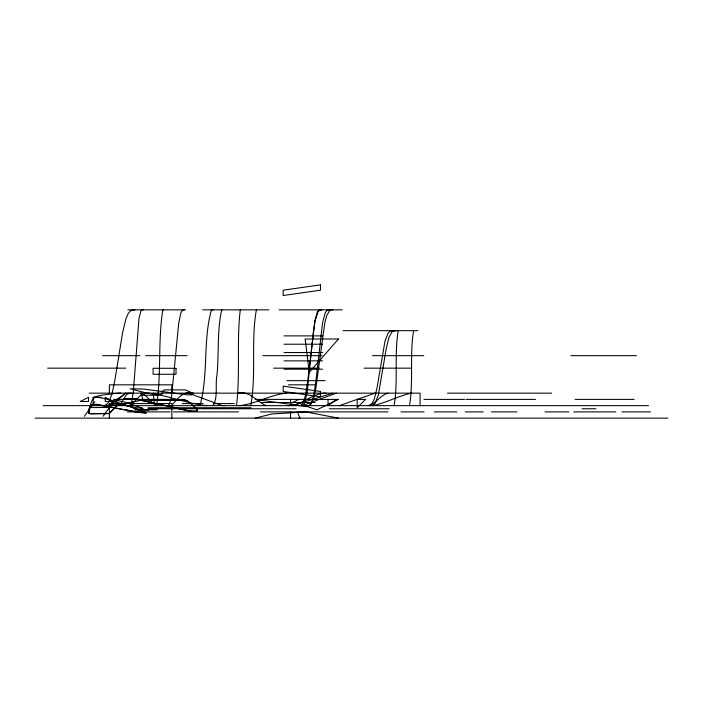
<?xml version="1.0" encoding="UTF-8"?>
<svg xmlns="http://www.w3.org/2000/svg" width="703" height="703" viewBox="0 0 703 703"><rect width="100%" height="100%" fill="white"/><g stroke="black" fill="none" stroke-linecap="round" stroke-linejoin="round"><path stroke-width="1.05" d="M197.235 410.728L197.235 410.253M88.965 411.984L88.956 413.004M88.982 411.659L88.973 413.197M88.982 411.914L89 411.299M89 411.554L89.044 410.49M89.017 411.158L89.088 410.06M93.148 405.649L93.306 397.845A8.515 1.151 -10.1 0 1 104.809 394.761L115.556 393.469A52.066 48.155 -90 0 1 120.881 393.153M89.088 410.315L89.193 409.155M89.132 409.867L89.457 407.766M89.263 408.944L89.58 407.318M298.88 411.896C295.831 414.093 302.422 418.566 298.88 418.136M89.58 407.573L89.729 406.888M89.729 407.142L89.896 406.475M197.235 410.561L195.513 411.536L190.504 411.123L137.463 399.374L132.595 398.689L123.429 398.68L128.675 399.172M89.896 406.729L91.882 404.462L96.627 404.287L138.008 412.397L146.136 412.986L139.616 412.415L126.514 409.911M90.081 406.343L92.339 404.585L96.627 404.541L126.514 410.165M84.386 416.264L94.8 401.685M103.121 416.264L113.534 401.685M197.13 410.816C186.128 412.248 174.775 406.835 163.825 405.288M336.368 399.401L328.037 405.649L328.037 399.401M125.046 393.329L112.181 405.473A2.25 2.214 -90 0 1 111.425 405.64L111.162 405.649M240.277 309.847C236.48 341.096 240.391 374.435 236.48 405.649M388.144 393.153C380.253 394.989 376.079 403.803 368.187 405.649M398.232 330.674C394.163 354.813 398.258 381.527 394.128 405.649M413.592 330.674C409.524 354.813 413.619 381.527 409.489 405.649M255.145 418.136L271.806 413.979L305.682 411.896L338.451 418.136M374.998 393.153L339.303 405.649M336.227 393.153L302.36 405.649M171.101 405.649C177.956 399.471 181.822 390.64 193.474 393.153M332.686 393.153L294.144 405.104L288.116 405.649M291.376 405.649C303.705 403.759 313.38 392.845 326.166 393.153M411.686 393.153C398.267 395.771 386.114 403.021 372.687 405.649M127.577 405.649L129.51 405.534A21.099 8.805 90 0 0 130.969 404.972L142.111 393.829A20.659 8.621 -90 0 1 143.28 393.32L145.512 393.153M298.88 399.401L290.55 403.566L290.55 399.401M306.991 405.649L308.608 405.543A3.717 3.717 0 0 0 310.225 404.805L312.923 400.455L315.621 389.682L324.786 323.002L326.939 315.041L329.637 310.691A3.717 3.717 0 0 1 331.254 309.953L332.871 309.847M256.384 309.847C250.822 340.586 256.446 374.963 250.76 405.649M107.181 405.649L117.48 404.726L134.651 401.615A8.726 1.722 -8 0 0 142.683 398.698L141.312 394.111A52.066 3.084 90 0 0 140.714 393.153M163.535 309.847L163.219 309.882A1.775 0.879 -90 0 0 162.736 310.339C157.832 341.588 161.505 373.908 156.602 405.156A1.775 0.879 -90 0 1 156.119 405.613L155.802 405.649M222.561 309.847L222.166 309.882A1.907 1.125 -90 0 0 221.559 310.339C217.016 331.473 219.046 353.723 216.955 375.209C215.021 384.664 218.325 397.687 212.939 405.649M213.027 309.847L212.113 309.953A3.515 2.074 -90 0 0 211.199 310.691C202.947 341.157 208.44 374.33 200.197 404.805A3.515 2.074 90 0 1 199.274 405.543L198.36 405.649M128.939 405.649L130.38 405.156L131.531 402.801L133.254 392.494L138.992 318.415L140.785 311.183L141.751 310.102L143.14 309.847M184.177 309.847L182.367 310.339L180.917 312.694L178.747 323.002L171.506 397.081L169.335 404.304L168.245 405.394L166.796 405.649M320.7 309.847L318.644 310.339L317.404 311.842L314.944 320.542L307.492 383.003L305.093 397.081L302.211 404.304L300.779 405.394L298.854 405.649M300.963 405.649L303.019 405.156L304.663 402.801L307.132 392.494L313.292 332.493L315.155 320.542L318.037 311.842L319.478 310.339L321.869 309.847M329.338 309.847L327.062 310.339L325.252 312.694L322.519 323.002L315.709 383.003L313.441 397.081L311.174 403.645L309.803 405.156L307.536 405.649M103.851 405.649L106.215 405.534A9.051 8.911 90 0 0 108.42 404.972L125.16 393.829A9.051 8.911 -90 0 1 127.357 393.258L130.266 393.153M286.218 393.153C270.11 394.796 255.584 404.005 239.468 405.649M134.976 309.847L132.226 310.102L130.169 311.183L128.104 313.749L126.048 318.415L122.612 332.493L115.055 379.225L112.304 392.494L110.248 398.909L108.192 402.801L105.441 405.156L102.005 405.649M393.003 330.674L390.341 331.06L388.205 332.897L385.016 340.973L377.028 387.924L374.365 398.944L371.702 404.084L370.103 405.262L367.441 405.649M395.868 330.674L392.142 331.719L388.944 337.378L386.281 348.389L378.293 395.35L375.094 403.425L372.968 405.262L370.305 405.649M131.566 393.153L127.858 393.829A18.893 7.882 -90 0 0 125.846 395.64L121.136 403.144A18.893 7.882 90 0 1 119.115 404.963L115.415 405.649M127.841 309.847L185.548 309.847M202.719 309.847L268.88 309.847M279.188 309.847L342.212 309.847M343.029 330.674L417.907 330.674M284.047 335.885L322.572 335.885M284.047 344.215L322.572 344.215M284.047 352.537L322.572 352.537M102.691 355.665L139.835 355.665M145.697 355.665L187.156 355.665M262.852 355.665L322.044 355.665M372.52 355.665L423.777 355.665M570.827 355.665L636.338 355.665M284.047 360.867L322.572 360.867M47.619 368.161L125.802 368.161M273.59 368.161L319.215 368.161M364.005 368.161L411.536 368.161M284.047 369.198L322.572 369.198M286.947 380.657L325.181 380.657M288.502 384.822L315.155 384.822M89.088 393.153L420.069 393.153L420.113 405.649M447.477 393.153L551.706 393.153M140.609 395.235L157.27 395.235M92.717 397.318L101.039 397.318M113.534 399.401L167.683 399.401M423.997 399.401L464.525 399.401M465.957 399.401L535.501 399.401M575.107 399.401L634.115 399.401M261.841 402.52L315.155 402.52M109.369 403.566L171.848 403.566M182.262 403.566L203.088 403.566M213.501 403.566L234.319 403.566M43.085 405.649L648.447 405.649M148.113 407.731L251.076 407.731M147.885 408.768L200.364 408.768M201.33 408.768L296.051 408.768M329.285 408.768L389.172 408.768M582.066 408.768L595.889 408.768M140.635 409.814L157.244 409.814M134.361 410.016L148.939 410.016M127.296 411.896L170.161 411.896M173.29 411.896L219.046 411.896M219.749 411.896L238.484 411.896M260.338 411.896L387.986 411.896M400.974 411.896L424.058 411.896M434.34 411.896L456.774 411.896M465.342 411.896L483.216 411.896M491.511 411.896L516.916 411.896M545.036 411.896L568.736 411.896M573.762 411.896L615.837 411.896M621.997 411.896L650.468 411.896M35.15 418.136L667.85 418.136M224.617 405.649L223.967 405.64A13.84 13.638 -90 0 1 221.577 405.385L189.274 393.408M237.412 393.153C249.697 390.2 256.569 401.685 266.165 405.649M147.999 393.153C167.85 395.2 186.638 403.592 206.489 405.649M140.952 393.153C147.692 395.068 150.688 403.724 157.419 405.649M138.86 399.515L154.563 400.077L184.494 399.858L187.139 400.648L191.067 403.812M138.86 399.682L134.739 399.313M136.101 399.383L153.465 400.235L184.494 400.025L186.796 400.622L189.845 402.828M136.101 399.55L132.138 399.181M134.739 399.48L129.756 399.058M132.138 399.348L128.675 398.996M129.756 399.225L126.812 398.9M126.812 399.067L123.456 398.838L135.609 399.216L163.825 405.455M190.443 403.135L193.633 406.026M191.708 404.181L195.372 407.705M194.248 406.422L197.139 410.06M195.865 408.065L197.235 410.42M89.017 413.1L91.153 413.628L109.308 413.426L116.628 405.719L120.819 404.137L129.563 406.237L146.127 412.731L128.508 406.141L120.819 404.392L116.628 405.974L109.308 413.68L90.705 413.874L89.325 413.68L88.973 412.942M290.55 411.896L290.55 418.136M171.848 393.153L171.848 384.822L109.369 384.822L109.369 393.153M171.848 405.649L171.848 418.136M109.369 405.649L109.369 418.136M125.037 393.293A2.979 2.926 -90 0 1 126.065 393.153M154.704 405.64A17.865 0.765 90 0 1 154.598 405.429L153.184 393.408A13.928 0.598 90 0 0 153.078 393.153M186.233 393.153A17.795 17.531 90 0 1 189.283 393.364M163.21 390.736L162.077 394.146L157.938 394.945L145.908 392.863L130.187 388.759L143.57 389.058L186.286 394.743L191.348 394.937L192.921 394.321L190.293 392.028L185.451 389.919L164.423 389.866L163.21 390.736M142.902 408.355C127.384 407.907 113.157 399.146 97.735 397.353C92.814 395.314 87.19 408.039 93.262 407.564L107.585 407.406L113.807 401.703L117.752 400.561L126.391 402.485L142.902 408.381M338.451 339.004L309.294 372.326L305.128 339.004L338.451 339.004M365.516 399.401L357.186 407.731L357.186 399.401L365.516 399.401M88.552 397.318L80.221 401.483L88.552 401.483L88.552 397.318M338.451 399.401L316.789 409.875L308.178 406.791L255.145 399.401L338.451 399.401M320.489 284.864L283.168 290.19L283.168 295.524L320.489 290.19L320.489 284.864M176.014 368.284L153.105 368.284L153.105 374.277L176.014 374.277L176.014 368.284M113.534 401.483L105.204 401.483L105.204 397.318L113.534 401.483M320.489 391.483L283.168 386.149L283.168 391.483L320.489 396.817L320.489 391.483"/></g></svg>
